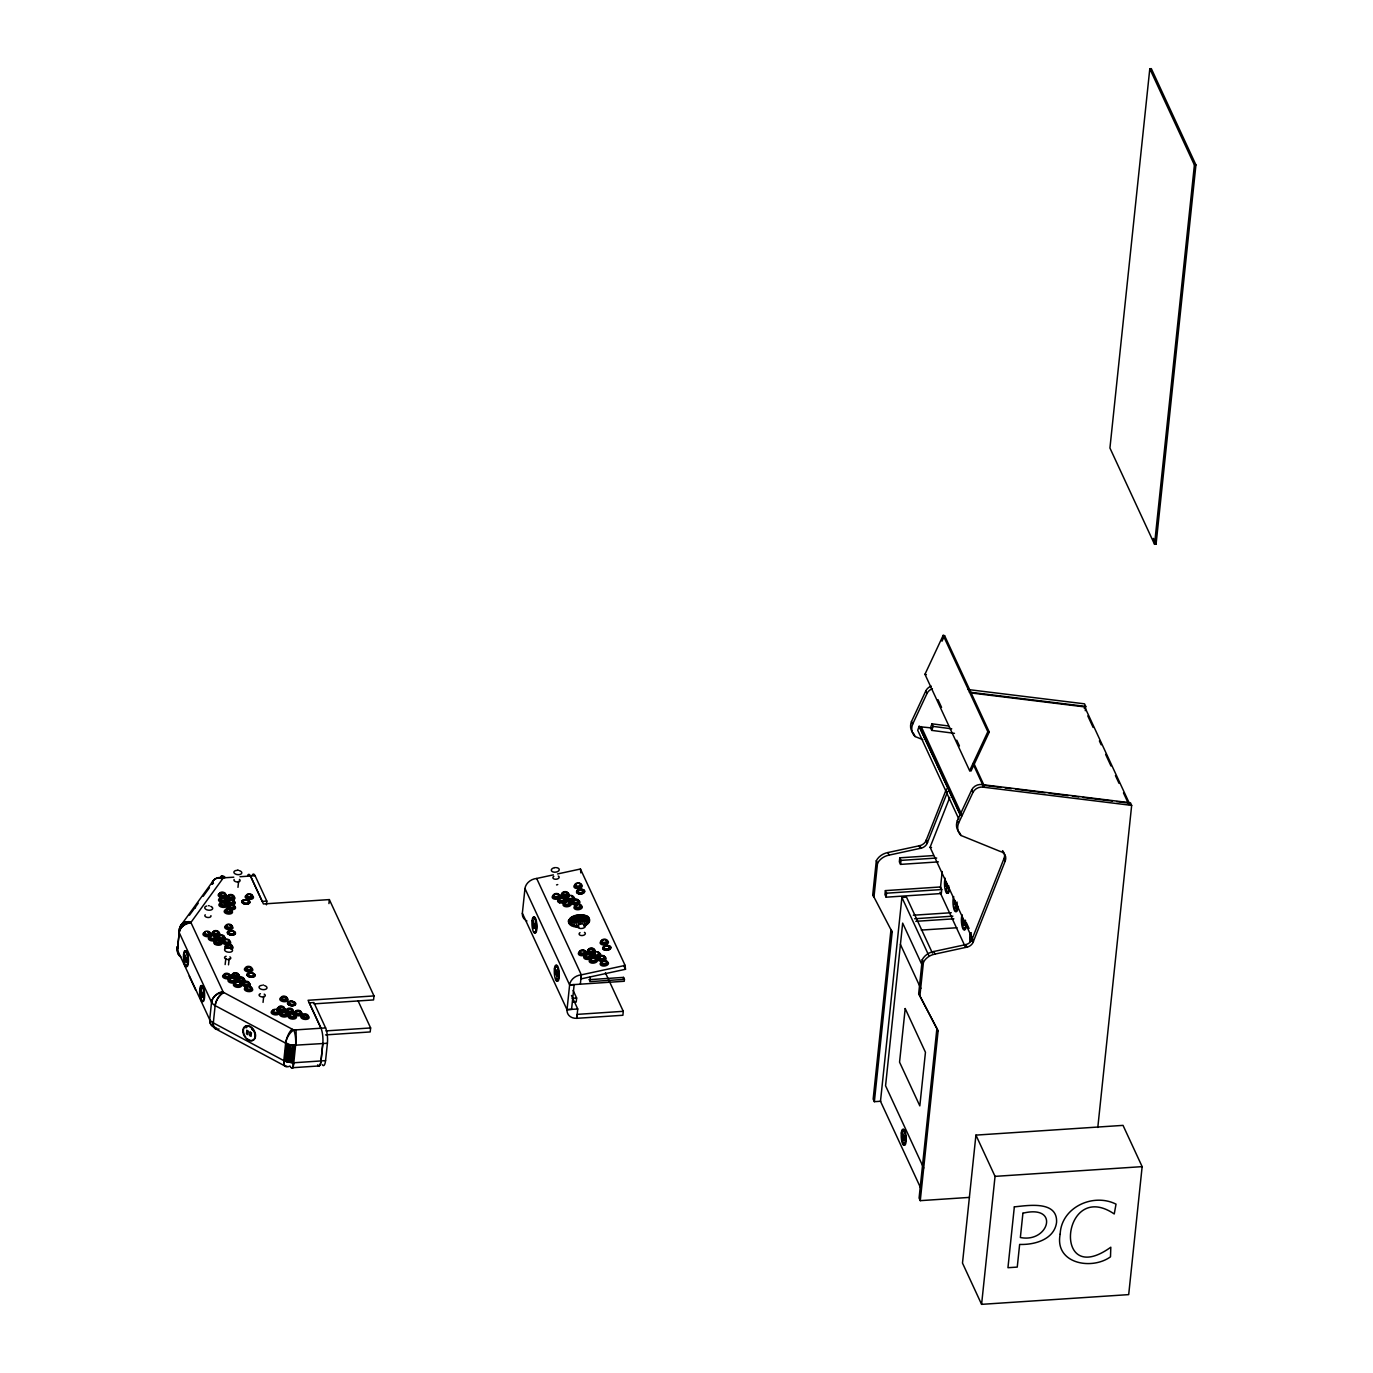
<?xml version="1.0" encoding="UTF-8"?>
<svg xmlns="http://www.w3.org/2000/svg" width="1373" height="1373" viewBox="0 0 1373 1373"><rect width="100%" height="100%" fill="white"/><g stroke="black" fill="none" stroke-linecap="round" stroke-linejoin="round"><path stroke-width="1.5" d="M262.809 985.093L263.616 985.007M605.407 972.77L623.273 1011.317L622.896 1015.265L576.763 1018.32A11.327 9.096 -24.9 0 1 567.015 1009.687L522.358 913.234L524.967 888.52A11.327 9.096 -24.9 0 1 536.671 878.463L553.353 874.858M216.728 1028.102A11.327 9.096 -24.9 0 1 209.691 1019.658L177.357 949.859L179.606 928.886L184.583 922.038M177.838 948.76A11.327 9.13 35.9 0 1 177.701 946.254A14.279 7.672 6 0 0 177.46 949.859A11.327 9.096 -24.9 0 0 180.824 956.93A11.31 9.285 -17.6 0 1 177.357 949.841L179.297 932.507A14.279 7.672 6 0 1 179.52 928.766M209.691 1019.658L211.545 1002.29L179.177 932.507A11.327 9.096 -24.9 0 1 190.898 922.467L223.301 877.879M179.177 932.49A11.31 9.285 -17.7 0 1 191.019 922.913L190.967 922.742A3.192 1.716 6 0 1 191.019 922.072L191.104 921.901A11.31 9.336 26.9 0 0 179.468 928.903A11.327 9.13 35.9 0 1 190.881 922.45L223.301 992.25A11.327 5.767 -61.8 0 0 215.132 1005.62L213.313 1022.971A11.327 5.767 -61.8 0 0 216.076 1028.961M237.975 887.336L238.61 881.294M266.431 904.824L266.825 901.083L255.086 875.734A11.327 2.918 86.2 0 0 252.203 875.253M263.05 1002.393L263.685 996.352M322.174 1064.607A11.327 2.918 86.2 0 0 325.573 1060.625L327.409 1043.274A11.327 2.918 86.2 0 0 325.607 1027.914L293.788 1030.025A11.327 5.767 -61.8 0 0 285.618 1043.377L283.799 1060.745A11.224 4.273 -68.7 0 0 286.906 1066.22M325.573 1060.625L293.719 1062.771L284.554 1061.037L286.545 1042.399M285.327 1061.295L287.146 1043.943L215.132 1005.62A14.279 7.672 6 0 1 211.528 1002.29A11.31 8.736 -32.9 0 1 222.855 991.649L222.975 991.855A3.192 1.716 6 0 0 223.645 992.473L223.902 992.61A11.31 6.333 -58.4 0 0 215.132 1005.602M286.133 1061.535L287.146 1043.943M286.94 1061.758L287.952 1044.184M287.764 1061.964L288.759 1044.407M288.605 1062.136L289.6 1044.596M289.463 1062.29L290.424 1044.784M290.321 1062.427L292.14 1045.076L291.282 1044.939M291.179 1062.53L292.998 1045.179L292.14 1045.076M292.037 1062.616L293.873 1045.265L327.409 1043.274M294.732 1045.334L292.724 1063.869M328.936 903.588L329.348 899.59L263.427 903.949L250.504 876.077M322.827 1043.6L321.007 1060.969A11.327 2.918 86.2 0 1 317.609 1064.967A11.327 2.918 86.2 0 0 320.99 1060.934L322.809 1043.583A11.327 2.918 86.2 0 0 321.007 1028.223L309.268 1002.856L313.868 1002.547L325.607 1027.914M358.13 1000.968L370.624 1027.948L370.195 1031.947L325.538 1034.899M329.348 899.59L373.988 995.923L373.559 999.922L314.022 1003.869M536.671 878.463L581.328 974.847L580.899 978.915L625.487 969.287L625.11 965.408L581.328 974.847A11.327 9.096 -24.9 0 0 569.623 984.887L567.032 1009.636L571.563 1009.344L574.154 984.595L569.623 984.904L524.967 888.503M573.107 990.414L576.643 998.017L576.214 1002.015L573.159 1002.221M571.494 995.494L577.741 1008.983L576.763 1018.32L577.209 1014.372L623.273 1011.317M580.333 984.184L581.328 974.847M590.304 976.872L589.806 981.644L624.44 979.361L624.234 981.266L569.623 984.887M623.325 979.309L623.531 977.387L588.897 979.687M876.317 860.717L877.519 863.291L873.949 897.29L872.747 894.715L876.317 860.717A13.867 11.138 -24.9 0 1 887.902 852.547L919.91 845.648L921.094 848.222M885.379 890.614L884.95 894.612L886.151 897.187L941.312 893.531L941.724 889.532L940.539 886.958L885.379 890.614L886.563 893.188L886.151 897.187M933.4 855.585L899.778 857.816L899.349 861.815L900.551 864.389L938.377 861.884M874.361 1101.678L892.175 932.061L890.991 929.487L873.159 1099.104L874.361 1101.678L880.762 1101.249M900.551 864.389L900.963 860.39L899.778 857.816M932.404 953.051L906.506 897.153L901.907 897.461L880.488 1101.283L920.682 1188.023M969.441 1197.393L920.27 1200.654L938.102 1031.02L918.674 993.674L922.244 959.676A13.867 11.138 -24.9 0 1 933.829 951.506L965.82 944.607L967.021 947.181M919.859 996.249L923.428 962.267L922.244 959.676M940.436 888.108L942.187 871.512M946.048 881.929L946.151 886.477L946.512 882.942M947.095 884.178L947.181 888.709L947.559 885.19M918.674 993.674L936.901 1028.446L919.086 1198.063L920.27 1200.654M954.527 900.259L954.613 904.807L954.99 901.272M955.557 902.507L955.659 907.038L956.02 903.52M962.954 918.468L963.057 922.999L963.417 919.481M964 920.717L964.086 925.248L964.464 921.729M971.312 936.506L971.415 941.054L971.792 937.536M975.928 1135.111L962.49 1263.091L981.592 1304.35L1128.692 1294.619L1142.147 1166.638L1123.028 1125.379L975.928 1135.111L995.047 1176.369L981.592 1304.35M1149.802 68.753L1109.933 448.027L1154.539 544.292L1156.066 544.189L1195.934 164.914L1151.329 68.65L1149.802 68.753L1194.407 165L1154.539 544.292M1085.288 710.682L1085.734 706.409L1084.533 703.834L968.171 689.555M1097.799 1127.473L1131.661 805.385L1130.46 802.793L982.347 784.635A8.444 6.779 -24.9 0 0 971.724 789.87L957.376 820.556A16.098 12.923 -24.9 0 0 959.023 832.107M225.138 964.567L225.841 958.508M228.502 964.841L229.188 958.8M554.606 867.633L555.499 867.582M580.813 923.943L581.706 923.892M208.524 905.648L209.348 905.837M228.399 947.679L229.274 947.748M578.754 926.826C544.944 919.412 606.248 905.699 583.868 925.78M983.566 786.643L984.012 785.322L974.212 764.143M1084.224 708.228L1084.687 706.906L971.003 692.953M1084.687 706.906L1129.275 803.136L1128.812 804.458L1123.474 792.908M960.911 815.099L919.121 726.317L917.713 730.299L958.8 818.977M960.791 815.425L919.807 726.42M931.563 727.93L919.704 726.746M948.486 725.974L931.941 723.828L930.534 727.793L931.718 730.385L954.475 733.336M931.718 730.385L933.125 726.403L931.941 723.828M947.679 791.5L926.912 843.897A8.084 6.487 -24.9 0 1 921.798 848.016L889.103 855.122A13.867 11.138 -24.9 0 0 877.519 863.291M923.428 962.267A13.867 11.138 -24.9 0 1 935.03 954.081L967.725 946.975A8.084 6.487 -24.9 0 0 972.839 942.873L1005.208 861.043L1004.023 858.468A10.109 8.118 -24.9 0 0 1003.766 852.29M946.478 788.926L926.02 840.722L927.221 843.314M972.959 939.819L930.087 847.278L949.773 797.404M1004.023 858.468L971.638 940.299A8.084 6.487 -24.9 0 1 966.523 944.401L964.876 944.813L966.077 947.387M238.524 870.259L237.735 869.984M924.956 674.297L943.182 635.339L944.59 635.648L989.264 732.032L971.037 771.008L969.63 770.699L924.956 674.297L926.38 674.624M941.998 641.208L944.59 635.648M922.828 739.669L915.053 736.512L913.869 733.937A16.098 12.923 -24.9 0 1 911.466 721.597L925.814 690.911A8.444 6.779 -24.9 0 1 931.237 686.122M915.053 736.512A16.098 12.923 -24.9 0 1 912.65 724.172L926.998 693.485A8.444 6.779 -24.9 0 1 932.421 688.697M969.63 770.699L987.839 731.723L943.182 635.339M1005.208 861.043A10.109 8.118 -24.9 0 0 999.801 851.26L960.98 835.471A16.098 12.923 -24.9 0 1 958.577 823.131L972.925 792.444A8.444 6.779 -24.9 0 1 983.549 787.21L1131.661 805.385M180.721 925.608L213.072 881.003M189.457 915.19L198.261 903.177M203.153 896.329L209.451 887.747M213.416 883.32L212.884 883.663A17.008 9.13 6 0 1 213.347 883.268M557.747 884.572L556.546 884.916M557.524 873.949L580.453 869.006L625.11 965.408M1194.407 165L1195.934 164.914M220.624 876.798A11.327 2.918 86.2 0 1 223.215 877.845L233.77 877.193M240 876.729L255.086 875.734M266.825 901.083L262.226 901.392L250.487 876.025A11.327 2.918 86.2 0 0 247.603 875.562M900.963 860.39L936.695 858.022M886.563 893.188L941.724 889.532M913.371 915.225L951.283 912.719M914.624 918.76L952.879 916.151M915.808 921.334L953.857 918.812M921.283 930.087L956.998 927.736M373.988 995.923L308.067 1000.282L321.007 1028.223M572.043 998.325L576.643 998.017M567.015 1009.687L577.741 1008.983M325.967 1030.9L370.624 1027.948M291.471 1067.782L318.759 1065.963M995.047 1176.369L1142.147 1166.638M228.828 947.954L228.948 947.954A3.312 1.785 6 0 1 226.013 945.276A3.312 1.785 6 0 1 231.539 945.31A3.312 1.785 6 0 1 229.823 948.057M295.967 1030.128L295.384 1030.093A6.093 3.278 6 0 1 292.398 1029.493L291.883 1029.304A11.224 4.119 -69.4 0 0 285.653 1043.36M292.998 1045.179L293.873 1045.265M969.355 692.129L1085.734 706.409M984.012 785.322L1000.866 787.381M1005.07 787.896L1011.386 788.668M1015.591 789.183L1045.076 792.805M1049.281 793.319L1068.228 795.654M1072.433 796.168L1078.749 796.941M1082.971 797.456L1112.439 801.077M1116.644 801.592L1129.275 803.136M933.125 726.403L951.746 728.823M930.087 847.278L931.529 847.519M987.839 731.723L989.264 732.032M284.554 1061.037L212.54 1022.456M285.618 1043.377L286.373 1043.669A17.008 9.13 6 0 0 295.59 1045.368L293.788 1062.771A11.224 0.875 -86.9 0 1 292.483 1067.387M215.372 1028.72L285.841 1066.495M872.747 894.715L892.175 932.061M1153.389 538.405L1156.066 544.189M1087.794 715.917L1093.148 727.467M1099.395 740.939L1101.18 744.801M1105.625 754.412L1110.98 765.962M1115.442 775.591L1119.012 783.297M972.856 763.542L982.673 784.721M982.347 784.635L983.549 787.21M937.982 699.681L941.569 707.387M956.741 740.167L959.435 745.951M971.724 789.87L972.925 792.444M925.814 690.911L926.998 693.485M921.214 726.592L962.181 815.596M919.121 726.317L960.208 814.996M911.466 721.597L912.65 724.172M957.376 820.556L958.577 823.131M959.778 832.896L960.98 835.471M966.369 922.69L969.046 928.474M927.547 842.49L926.346 839.916L925.728 841.323A8.084 6.487 -24.9 0 1 920.596 845.442L918.949 845.854L920.15 848.428M973.457 941.466L972.273 938.875L973.148 942.273M940.007 892.261L965.013 946.237M887.902 852.547L889.103 855.122M933.829 951.506L935.03 954.081M901.907 897.461L928.697 955.282M922.175 965.236L902.662 923.119L885.568 1085.768L923.703 1168.08M900.431 944.452L920.82 988.474M936.901 1028.446L938.102 1031.02M623.702 965.425L625.487 969.287M623.531 977.387L624.44 979.361M189.199 976.083L195.567 989.83M580.453 869.006L580.83 872.902M902.095 1132.931A8.015 2.059 86.2 0 1 905.442 1132.433A8.015 2.059 86.2 0 1 905.185 1144.893A8.015 2.059 86.2 0 1 902.01 1136.861M905.03 1143.211A6.35 1.648 86.2 0 1 903.76 1143.023M902.696 1139.453A6.35 1.648 86.2 0 1 902.49 1137.839M902.576 1133.206A6.35 1.648 86.2 0 1 902.833 1132.073M903.983 1131.009A6.35 1.648 86.2 0 1 905.219 1133.6M905.511 1135.059A6.35 1.648 86.2 0 1 905.614 1141.323M949.395 889.618A8.015 2.059 86.2 0 1 945.774 888.949M945.293 884.899A8.015 2.059 86.2 0 1 945.259 882.856M970.642 935.545A8.015 2.059 86.2 0 1 971.26 932.765M966.403 924.269A8.015 2.059 86.2 0 1 963.589 928.543M963.091 927.204A8.015 2.059 86.2 0 1 962.679 925.488M957.976 906.077A8.015 2.059 86.2 0 1 955.694 911.243M955.145 910.35A8.015 2.059 86.2 0 1 954.235 907.278M969.956 941.621A8.015 2.059 86.2 0 1 970.505 932.816M971.14 935.82A6.35 1.648 86.2 0 1 971.38 934.687M956.998 901.992A8.015 2.059 86.2 0 1 956.174 911.312A8.015 2.059 86.2 0 1 953.36 906.695A8.015 2.059 86.2 0 1 953.703 896.569M955.11 908.497A6.35 1.648 86.2 0 1 954.733 907.278M957.359 907.69A6.35 1.648 86.2 0 1 956.397 909.939M965.442 920.185A8.015 2.059 86.2 0 1 964.601 929.521A8.015 2.059 86.2 0 1 961.787 924.904A8.015 2.059 86.2 0 1 962.13 914.761M963.177 925.488A6.35 1.648 86.2 0 1 962.885 924.029M965.219 927.788A6.35 1.648 86.2 0 1 964.395 928.079M948.709 885.739A8.015 2.059 86.2 0 1 945.911 892.055A8.015 2.059 86.2 0 1 945.225 878.239M946.632 890.167A6.35 1.648 86.2 0 1 946.272 888.949M948.897 889.361A6.35 1.648 86.2 0 1 947.919 891.609M245.818 1037.302A8.015 5.389 60.7 0 1 246.574 1025.734A8.015 5.389 60.7 0 1 255.584 1035.139A8.015 5.389 60.7 0 1 247.226 1038.76M245.956 1027.828A6.35 4.273 60.7 0 1 246.951 1027.313M251.791 1029.132A6.35 4.273 60.7 0 1 252.821 1030.402M194.829 908.274A8.015 1.991 -74.6 0 1 195.532 907.519M200.509 989.195A8.015 2.059 86.2 0 1 203.221 986.809A8.015 2.059 86.2 0 1 204.526 997.862A8.015 2.059 86.2 0 1 201.814 1000.248M201.316 998.892A8.015 2.059 86.2 0 1 200.424 993.142M184.737 962.284A8.015 2.059 86.2 0 1 185.784 950.648A8.015 2.059 86.2 0 1 188.444 961.735A8.015 2.059 86.2 0 1 185.149 964M186.247 952.381A6.35 1.648 86.2 0 1 187.106 953.754M187.466 954.973A6.35 1.648 86.2 0 1 187.294 964.584M201.11 995.717A6.35 1.648 86.2 0 1 200.921 994.103M201.007 989.47A6.35 1.648 86.2 0 1 201.247 988.337M202.415 987.273A6.35 1.648 86.2 0 1 203.273 988.646M203.925 991.34A6.35 1.648 86.2 0 1 203.788 998.703M177.786 948.743A11.31 9.336 27 0 1 177.632 946.272A14.279 7.672 6 0 0 177.34 949.841M291.093 1067.628A11.327 2.918 86.2 0 0 293.719 1062.771L292.861 1062.719A17.008 9.13 6 0 1 283.799 1060.694A11.327 5.767 -61.8 0 0 289.978 1066.032A11.327 2.918 86.2 0 0 290.338 1066.77M295.967 1030.059A11.224 1.047 -87.4 0 1 295.59 1045.334A11.327 2.918 86.2 0 0 293.788 1030.025L223.301 992.25A11.327 9.096 -24.9 0 0 211.528 1002.29M212.317 883.955A17.008 9.13 6 0 0 211.871 884.315A11.224 8.324 51.2 0 1 222.1 878.703L222.409 878.514A6.093 3.278 6 0 1 224.674 877.57L225.206 877.467A11.224 4.634 79.2 0 0 221.053 876.712M219.096 1029.012A11.31 6.316 -58.6 0 1 213.33 1022.954L212.918 1022.713A14.279 7.672 6 0 1 209.726 1019.641A11.31 8.736 -33.2 0 0 215.201 1027.416M220.04 878.102A11.327 2.918 86.2 0 1 220.315 877.364M211.854 884.315A11.327 9.13 35.9 0 1 223.215 877.862M229.943 925.351A4.188 2.248 6 0 1 232.415 928.852A4.188 2.248 6 0 1 225.858 928.8A4.188 2.248 6 0 1 226.768 925.316M229.806 924.818A3.312 1.785 6 0 1 231.78 927.599A3.312 1.785 6 0 1 226.579 927.547A3.312 1.785 6 0 1 227.3 924.801M228.107 924.681A3.312 1.785 6 0 1 228.948 924.681M229.686 925.059A2.832 1.527 6 0 1 231.488 927.324A2.832 1.527 6 0 1 227.3 927.599A2.832 1.527 6 0 1 226.957 925.23M213.347 936.335A2.832 1.527 6 0 1 215.149 938.583A2.832 1.527 6 0 1 210.961 938.875A2.832 1.527 6 0 1 210.618 936.506M213.467 936.077A3.312 1.785 6 0 1 215.441 938.857A3.312 1.785 6 0 1 210.241 938.823A3.312 1.785 6 0 1 210.961 936.06M213.604 936.626A4.188 2.248 6 0 1 216.076 940.11A4.188 2.248 6 0 1 209.52 940.076A4.188 2.248 6 0 1 210.447 936.592M231.453 945.688A2.832 1.527 6 0 1 229.222 947.816A2.832 1.527 6 0 1 226.356 945.534A2.832 1.527 6 0 1 231.007 945.345M225.927 948.589A4.188 2.248 6 0 1 226.236 945.293A4.188 2.248 6 0 1 232.329 946.203A4.188 2.248 6 0 1 230.956 949.344M220.487 941.432A2.832 1.527 6 0 1 218.256 943.543A2.832 1.527 6 0 1 215.372 941.26A2.832 1.527 6 0 1 220.04 941.071M224.674 940.179A2.832 1.527 6 0 0 224.64 942.341A2.832 1.527 6 0 0 228.639 942.667A2.832 1.527 6 0 0 228.656 940.505A4.188 2.248 6 0 1 229.514 941.02M228.33 940.007A3.312 1.785 6 0 1 229.342 942.667A3.312 1.785 6 0 1 224.503 942.633A3.312 1.785 6 0 1 224.331 939.973M225.018 939.75A3.312 1.785 6 0 1 227.54 939.767M230.166 941.552A4.188 2.248 6 0 1 228.605 944.504A4.188 2.248 6 0 1 222.924 943.234A4.188 2.248 6 0 1 224.503 940.265M217.38 931.735A2.832 1.527 6 0 1 218.393 933.897A2.832 1.527 6 0 1 214.514 934.155A2.832 1.527 6 0 1 213.519 931.992M214.566 931.512A2.832 1.527 6 0 1 216.711 931.529M217.964 932.113A4.188 2.248 6 0 1 219.028 935.614A4.188 2.248 6 0 1 212.643 935.099A4.188 2.248 6 0 1 213.793 931.786M207.958 932.078A2.832 1.527 6 0 1 209.76 934.344A2.832 1.527 6 0 1 205.572 934.618A2.832 1.527 6 0 1 205.229 932.267M208.095 931.838A3.312 1.785 6 0 1 210.069 934.618A3.312 1.785 6 0 1 204.852 934.584A3.312 1.785 6 0 1 205.572 931.821M208.215 932.37A4.188 2.248 6 0 1 210.704 935.871A4.188 2.248 6 0 1 204.148 935.82A4.188 2.248 6 0 1 205.058 932.353M212.18 907.244A3.999 2.145 6 0 1 210.687 910.076A3.999 2.145 6 0 1 205.263 908.857A3.999 2.145 6 0 1 206.757 906.026M210.738 906.352A3.999 2.145 6 0 1 211.562 906.746M210.91 915.619A3.124 1.682 6 0 1 207.477 917.456A3.124 1.682 6 0 1 205.229 914.778M223.301 936.249A2.832 1.527 6 0 1 223.439 938.325A2.832 1.527 6 0 1 219.646 938.308A2.832 1.527 6 0 1 218.856 936.214M219.903 935.751A2.832 1.527 6 0 1 221.31 935.648M223.301 936.352A4.188 2.248 6 0 1 224.365 939.836A4.188 2.248 6 0 1 217.981 939.338A4.188 2.248 6 0 1 219.131 936.026M286.648 997.914A4.188 2.248 6 0 1 287.129 1001.14A4.188 2.248 6 0 1 281.259 1000.951A4.188 2.248 6 0 1 280.779 997.742M281.602 997.399A4.188 2.248 6 0 1 285.738 997.536M286.391 997.776A2.832 1.527 6 0 1 284.52 1000.007A2.832 1.527 6 0 1 281.328 997.862A2.832 1.527 6 0 1 285.893 997.45M286.219 1013.068A2.832 1.527 6 0 1 284.606 1015.299A2.832 1.527 6 0 1 281.087 1013.411A2.832 1.527 6 0 1 285.121 1012.467M287.729 1014.269A4.188 2.248 6 0 1 284.486 1016.998A4.188 2.248 6 0 1 279.629 1014.407A4.188 2.248 6 0 1 284.554 1012.57M286.494 1013.223A4.188 2.248 6 0 1 287.232 1013.703M264.714 985.66A3.999 2.145 6 0 1 266.036 989.109A3.999 2.145 6 0 1 259.737 988.457A3.999 2.145 6 0 1 261.677 985.351M264.2 994.121A3.124 1.682 6 0 1 264.371 996.609A3.124 1.682 6 0 1 259.806 996.146A3.124 1.682 6 0 1 260.441 993.726M300.035 1011.592A2.832 1.527 6 0 1 300.361 1013.772A2.832 1.527 6 0 1 296.379 1013.652A2.832 1.527 6 0 1 296.053 1011.472M296.602 1011.249A2.832 1.527 6 0 1 298.713 1011.163M300.344 1011.42A3.312 1.785 6 0 1 299.571 1014.355A3.312 1.785 6 0 1 294.903 1012.364A3.312 1.785 6 0 1 299.623 1011.112M299.898 1011.678A4.188 2.248 6 0 1 301.494 1015.145A4.188 2.248 6 0 1 295.144 1014.939A4.188 2.248 6 0 1 295.744 1011.558M283.627 1007.696A2.832 1.527 6 0 1 283.095 1009.704A2.832 1.527 6 0 1 279.285 1009.309A2.832 1.527 6 0 1 279.148 1007.233M279.697 1007.01A2.832 1.527 6 0 1 282.512 1007.095M285.121 1008.898A4.188 2.248 6 0 1 282.598 1011.592A4.188 2.248 6 0 1 277.277 1009.824A4.188 2.248 6 0 1 279.8 1007.13M283.902 1007.833A4.188 2.248 6 0 1 284.64 1008.331M290.424 1001.604A3.587 1.922 6 0 1 295.178 1003.955A3.587 1.922 6 0 1 289.806 1005.053A3.587 1.922 6 0 1 289.583 1001.775M305.578 1014.767A2.832 1.527 6 0 1 307.501 1017.187A2.832 1.527 6 0 1 302.901 1017.05A2.832 1.527 6 0 1 304.12 1014.716M305.664 1014.51A3.312 1.785 6 0 1 307.93 1017.342A3.312 1.785 6 0 1 302.523 1017.187A3.312 1.785 6 0 1 303.965 1014.458M305.733 1015.025A4.188 2.248 6 0 1 308.359 1018.749A4.188 2.248 6 0 1 301.356 1018.028A4.188 2.248 6 0 1 304.634 1014.922M290.252 1009.035A2.832 1.527 6 0 1 292.174 1011.455A2.832 1.527 6 0 1 287.558 1011.317A2.832 1.527 6 0 1 288.793 1009.001M290.338 1008.795A3.312 1.785 6 0 1 292.586 1011.626A3.312 1.785 6 0 1 287.197 1011.455A3.312 1.785 6 0 1 288.622 1008.743M290.389 1009.309A4.188 2.248 6 0 1 293.033 1013.034A4.188 2.248 6 0 1 286.013 1012.313A4.188 2.248 6 0 1 289.308 1009.189M276.642 1010.374A2.832 1.527 6 0 1 277.724 1012.708A2.832 1.527 6 0 1 273.416 1012.587A2.832 1.527 6 0 1 273.828 1010.271M276.848 1010.15A3.312 1.785 6 0 1 278.118 1012.896A3.312 1.785 6 0 1 273.073 1012.742A3.312 1.785 6 0 1 273.553 1010.047M277.106 1010.717A4.188 2.248 6 0 1 278.496 1014.321A4.188 2.248 6 0 1 271.888 1013.652A4.188 2.248 6 0 1 273.931 1010.391M292.93 1014.407A2.832 1.527 6 0 1 295.075 1016.604A2.832 1.527 6 0 1 290.99 1017.084A2.832 1.527 6 0 1 290.269 1014.716M293.033 1014.149A3.312 1.785 6 0 1 295.418 1016.861A3.312 1.785 6 0 1 290.287 1017.067A3.312 1.785 6 0 1 290.544 1014.252M293.084 1014.664A4.188 2.248 6 0 1 296.087 1018.08A4.188 2.248 6 0 1 289.617 1018.354A4.188 2.248 6 0 1 289.96 1014.801M246.677 967.433A2.832 1.527 6 0 0 246.642 969.595A2.832 1.527 6 0 0 250.641 969.904A2.832 1.527 6 0 0 250.675 967.742A4.188 2.248 6 0 1 251.722 971.329A4.188 2.248 6 0 1 245.338 970.831A4.188 2.248 6 0 1 246.505 967.519M247.26 967.227A2.832 1.527 6 0 1 249.405 967.244M238.404 974.864A2.832 1.527 6 0 1 233.685 975.19A2.832 1.527 6 0 1 234.972 972.719A2.832 1.527 6 0 1 238.404 974.864A2.832 1.527 6 0 1 235.332 976.563A2.832 1.527 6 0 1 233.05 974.212A2.832 1.527 6 0 1 237.615 974.144A4.188 2.248 6 0 0 231.351 975.499A4.188 2.248 6 0 0 236.894 978.245A4.188 2.248 6 0 0 238.473 974.658M234.251 978.932A2.832 1.527 6 0 1 234.405 981.009A2.832 1.527 6 0 1 230.613 980.991A2.832 1.527 6 0 1 229.806 978.898M233.925 978.434A3.312 1.785 6 0 1 234.937 981.094A3.312 1.785 6 0 1 230.098 981.06A3.312 1.785 6 0 1 229.926 978.417M230.613 978.177A3.312 1.785 6 0 1 233.135 978.194M235.761 979.979A4.188 2.248 6 0 1 235.744 982.227M235.075 982.656A4.188 2.248 6 0 1 228.828 981.935A4.188 2.248 6 0 1 230.098 978.709M234.251 979.035A4.188 2.248 6 0 1 235.109 979.464M249.405 986.964A2.832 1.527 6 0 1 250.95 989.452A2.832 1.527 6 0 1 246.316 989.075A2.832 1.527 6 0 1 247.929 986.861M249.526 986.724A3.312 1.785 6 0 1 251.345 989.624A3.312 1.785 6 0 1 245.921 989.195A3.312 1.785 6 0 1 247.809 986.586M249.646 987.256A4.188 2.248 6 0 1 251.946 990.911A4.188 2.248 6 0 1 245.115 990.379A4.188 2.248 6 0 1 247.5 987.084M235.693 982.879A2.832 1.527 6 0 0 235.658 985.042A2.832 1.527 6 0 0 239.657 985.351A2.832 1.527 6 0 0 239.691 983.188A4.188 2.248 6 0 1 240.55 983.72M239.348 982.69A3.312 1.785 6 0 1 240.378 985.351A3.312 1.785 6 0 1 235.538 985.316A3.312 1.785 6 0 1 235.349 982.673M236.053 982.433A3.312 1.785 6 0 1 237.701 982.33M241.202 984.235A4.188 2.248 6 0 1 239.623 987.187A4.188 2.248 6 0 1 233.959 985.917A4.188 2.248 6 0 1 235.521 982.965M244.325 982.313A2.832 1.527 6 0 1 248.873 983.102A2.832 1.527 6 0 1 246.522 985.093A2.832 1.527 6 0 1 243.587 982.931M248.307 982.725A4.188 2.248 6 0 1 249.594 986.071A4.188 2.248 6 0 1 243.502 986.02A4.188 2.248 6 0 1 243.278 982.69M244.154 982.399A4.188 2.248 6 0 1 247.312 982.416M231.385 948.812A3.999 2.128 6.6 0 1 231.351 951.832A3.999 2.128 6.6 0 1 225.721 951.352A3.999 2.128 6.6 0 1 225.773 948.314M226.596 948.057A3.999 2.128 6.6 0 1 229.617 948.091M229.875 956.861A3.124 1.665 6.6 0 1 229.634 959.315A3.124 1.665 6.6 0 1 225.103 958.594A3.124 1.665 6.6 0 1 226.133 956.277M228.879 974.693A2.832 1.527 6 0 1 229.016 976.769A2.832 1.527 6 0 1 225.223 976.735A2.832 1.527 6 0 1 224.434 974.658M225.464 974.178A2.832 1.527 6 0 1 227.609 974.195M228.879 974.796A4.188 2.248 6 0 1 229.926 978.28A4.188 2.248 6 0 1 223.559 977.782A4.188 2.248 6 0 1 224.709 974.47M243.81 978.898A4.188 2.248 6 0 1 243.759 982.09A4.188 2.248 6 0 1 237.872 981.626A4.188 2.248 6 0 1 237.924 978.434M238.782 978.142A4.188 2.248 6 0 1 241.957 978.177M239.245 870.602A3.999 2.145 6 0 1 240.876 874.138A3.999 2.145 6 0 1 234.388 873.314A3.999 2.145 6 0 1 237.203 870.345M239.434 879.389A3.124 1.682 6 0 1 237.546 881.981A3.124 1.682 6 0 1 234.131 879.475M250.401 894.818A2.832 1.527 6 0 1 251.843 897.135A2.832 1.527 6 0 1 247.586 897.204A2.832 1.527 6 0 1 247.621 894.853M250.778 895.127A4.188 2.248 6 0 1 252.701 898.697A4.188 2.248 6 0 1 246.093 898.337A4.188 2.248 6 0 1 247.586 894.956M230.389 900.019A4.188 2.248 6 0 1 227.043 896.552A4.188 2.248 6 0 1 233.77 896.449A4.188 2.248 6 0 1 232.518 899.984M226.648 909.51A2.832 1.527 6 0 1 231.11 910.505A2.832 1.527 6 0 1 228.433 912.359A2.832 1.527 6 0 1 225.807 910.093M229.806 909.784A4.188 2.248 6 0 1 231.934 913.199A4.188 2.248 6 0 1 225.635 913.302A4.188 2.248 6 0 1 225.704 909.853M226.631 909.613A4.188 2.248 6 0 1 228.759 909.578M224.64 893.669A2.832 1.527 6 0 1 224.451 895.711A2.832 1.527 6 0 1 220.624 895.505A2.832 1.527 6 0 1 220.161 893.411M220.675 893.171A2.832 1.527 6 0 1 223.456 893.119M224.777 893.789A4.188 2.248 6 0 1 226.425 896.26A4.188 2.248 6 0 1 223.044 897.719A2.832 1.527 6 0 1 225.344 900.173A2.832 1.527 6 0 1 220.778 900.242A2.832 1.527 6 0 1 221.619 897.839M221.963 897.65A4.188 2.248 6 0 1 218.256 895.505A4.188 2.248 6 0 1 220.641 893.257M246.179 900.07A3.587 1.922 6 0 1 249.045 903.039A3.587 1.922 6 0 1 243.278 903.142A3.587 1.922 6 0 1 244.343 900.104M234.062 906.06A2.832 1.527 6 0 1 231.711 908.051A2.832 1.527 6 0 1 228.776 905.888A2.832 1.527 6 0 1 233.135 905.373M233.822 905.82A4.188 2.248 6 0 1 233.444 909.578A4.188 2.248 6 0 1 227.249 907.33A4.188 2.248 6 0 1 232.861 905.459M223.113 897.564A3.312 1.785 6 0 1 225.773 900.31A3.312 1.785 6 0 1 220.435 900.396A3.312 1.785 6 0 1 221.413 897.599M223.095 898.079A4.188 2.248 6 0 1 226.27 901.701A4.188 2.248 6 0 1 219.251 901.306A4.188 2.248 6 0 1 221.997 898.011M232.826 900.534A2.832 1.527 6 0 1 233.17 902.902A2.832 1.527 6 0 1 228.862 902.353A2.832 1.527 6 0 1 230.029 900.19M232.552 900.619A4.188 2.248 6 0 1 234.251 904.326A4.188 2.248 6 0 1 227.472 903.468A4.188 2.248 6 0 1 230.407 900.345M224.777 903.074A2.832 1.527 6 0 1 224.743 905.562A2.832 1.527 6 0 1 220.418 904.361A2.832 1.527 6 0 1 223.421 902.696M224.503 903.159A4.188 2.248 6 0 1 226.425 906.712A4.188 2.248 6 0 1 219.834 906.352A4.188 2.248 6 0 1 221.31 902.971M584.091 926.02A10.658 6.11 -5.6 0 0 586.786 916.237A10.658 6.11 -5.6 0 0 570.001 918.314L568.714 923.051A10.658 6.11 -5.6 0 0 578.737 927.101M568.92 921.437A16.253 13.267 2.9 0 1 589.189 920.459M569.177 922.948A16.253 13.112 -22.9 0 1 588.914 918.949M569.332 919.91A16.253 12.511 26.6 0 1 588.76 921.987M570.43 918.434A16.253 10.915 44.9 0 1 587.678 923.463M572.095 917.147A16.253 8.581 58.6 0 1 586.014 924.75M574.24 916.117A16.253 5.646 69.3 0 1 582.238 922.725M576.711 915.396A16.253 2.334 78.6 0 1 580.522 923.222M578.72 925.093A16.253 1.133 87.2 0 1 579.355 915.07M576.145 926.758A16.253 4.531 -83.9 0 1 581.963 915.156M573.725 926.277A16.253 7.62 -73.8 0 1 584.383 915.619M571.683 925.453A16.253 10.177 -61.3 0 1 586.425 916.443M570.121 924.321A16.253 12.048 -44.8 0 1 587.97 917.576M606.214 940.282A2.832 1.63 -6.3 0 1 605.802 942.822A2.832 1.63 -6.3 0 1 601.631 942.444A2.832 1.63 -6.3 0 1 603.502 940.059M606.42 940.282A4.188 2.403 -6.3 0 1 607.226 944.023A4.188 2.403 -6.3 0 1 600.688 943.972A4.188 2.403 -6.3 0 1 603.262 940.265M585.842 955.059A4.188 2.403 -6.3 0 1 592.072 956.724A4.188 2.403 -6.3 0 1 585.79 959.246A4.188 2.403 -6.3 0 1 585.842 955.059A2.832 1.63 -6.3 0 1 590.459 955.333A2.832 1.63 -6.3 0 1 587.541 957.736A2.832 1.63 -6.3 0 1 585.361 955.419M604.944 961.066A2.832 1.63 -6.3 0 1 606.506 963.486A2.832 1.63 -6.3 0 1 601.872 963.795A2.832 1.63 -6.3 0 1 603.485 961.169M605.081 960.791A3.312 1.905 -6.3 0 1 606.9 963.623A3.312 1.905 -6.3 0 1 601.477 963.983A3.312 1.905 -6.3 0 1 603.365 960.911M604.326 961.22A4.188 2.403 -6.3 0 1 608.067 964.395A4.188 2.403 -6.3 0 1 601.099 965.408A4.188 2.403 -6.3 0 1 603.262 961.375M593.977 958.165A2.832 1.63 -6.3 0 1 595.539 960.585A2.832 1.63 -6.3 0 1 590.905 960.911A2.832 1.63 -6.3 0 1 592.518 958.268M594.114 957.891A3.312 1.905 -6.3 0 1 595.916 960.722A3.312 1.905 -6.3 0 1 590.51 961.1A3.312 1.905 -6.3 0 1 592.398 958.011M593.359 958.32A4.188 2.403 -6.3 0 1 597.101 961.495A4.188 2.403 -6.3 0 1 590.115 962.507A4.188 2.403 -6.3 0 1 592.278 958.474M603.296 956.363A2.832 1.63 -6.3 0 1 604 958.783A2.832 1.63 -6.3 0 1 599.675 959.075A2.832 1.63 -6.3 0 1 600.464 956.552M601.151 956.346A2.832 1.63 -6.3 0 1 602.61 956.243M603.073 956.397A4.188 2.403 -6.3 0 1 604.875 960.311M603.004 961.066A4.188 2.403 -6.3 0 1 597.924 959.71A4.188 2.403 -6.3 0 1 600.911 956.552M582.547 923.926A3.999 2.3 -5.6 0 1 584.726 927.341A3.999 2.3 -5.6 0 1 578.205 927.736A3.999 2.3 -5.6 0 1 580.487 924.046M584.435 932.353A3.124 1.785 -5.6 0 1 584.4 934.893A3.124 1.785 -5.6 0 1 580.007 935.167A3.124 1.785 -5.6 0 1 580.041 932.627M584.435 951.06A2.832 1.63 -6.3 0 1 584.572 953.257A2.832 1.63 -6.3 0 1 580.779 953.806A2.832 1.63 -6.3 0 1 579.99 951.695M581.706 950.82A2.832 1.63 -6.3 0 1 583.851 950.837M580.779 950.803A3.312 1.905 -6.3 0 1 585.705 951.97A3.312 1.905 -6.3 0 1 581.26 954.235A3.312 1.905 -6.3 0 1 580.092 951.163M584.623 951.06A4.188 2.403 -6.3 0 1 585.687 954.63A4.188 2.403 -6.3 0 1 579.303 955.059A4.188 2.403 -6.3 0 1 580.47 951.335M597.924 952.639A2.832 1.63 -6.3 0 1 598.645 955.059A2.832 1.63 -6.3 0 1 594.32 955.351A2.832 1.63 -6.3 0 1 595.11 952.828M598.165 952.364A3.312 1.905 -6.3 0 1 599.006 955.213A3.312 1.905 -6.3 0 1 593.943 955.557A3.312 1.905 -6.3 0 1 594.869 952.605M597.701 952.673A4.188 2.403 -6.3 0 1 599.984 956.226A4.188 2.403 -6.3 0 1 593.17 956.706A4.188 2.403 -6.3 0 1 595.556 952.828M574.48 885.207A4.188 2.403 -5.6 0 0 575.974 888.4A4.188 2.403 -5.6 0 0 581.671 887.181A4.188 2.403 -5.6 0 0 580.195 883.972A2.832 1.63 -5.6 0 1 579.972 886.289A2.832 1.63 -5.6 0 1 575.974 886.529A2.832 1.63 -5.6 0 1 576.008 884.229A4.188 2.403 -5.6 0 0 575.15 884.675M580.35 883.766A3.312 1.905 -5.6 0 1 580.298 886.46A3.312 1.905 -5.6 0 1 575.63 886.752A3.312 1.905 -5.6 0 1 575.665 884.04M577.158 883.457A3.312 1.905 -5.6 0 1 579.663 883.491M578.788 904.756A2.832 1.63 -5.6 0 1 580.35 907.175A2.832 1.63 -5.6 0 1 575.716 907.45A2.832 1.63 -5.6 0 1 577.329 904.841M578.925 904.481A3.312 1.905 -5.6 0 1 580.745 907.296A3.312 1.905 -5.6 0 1 575.321 907.639A3.312 1.905 -5.6 0 1 577.209 904.584M581.757 905.888A4.188 2.403 -5.6 0 1 579.869 909.389A4.188 2.403 -5.6 0 1 574.206 908.377A4.188 2.403 -5.6 0 1 577.089 905.047M579.252 904.91A4.188 2.403 -5.6 0 1 581.105 905.425M567.821 901.786A2.832 1.63 -5.6 0 1 569.366 904.206A2.832 1.63 -5.6 0 1 564.732 904.481A2.832 1.63 -5.6 0 1 566.363 901.872M567.941 901.512A3.312 1.905 -5.6 0 1 569.761 904.344A3.312 1.905 -5.6 0 1 564.337 904.67A3.312 1.905 -5.6 0 1 566.242 901.615M568.268 901.958A4.188 2.403 -5.6 0 1 570.55 905.528A4.188 2.403 -5.6 0 1 563.719 905.94A4.188 2.403 -5.6 0 1 566.105 902.095M574.995 900.019A2.832 1.63 -5.6 0 1 578.479 901.649A2.832 1.63 -5.6 0 1 574.068 902.988A2.832 1.63 -5.6 0 1 574.309 900.207M576.9 900.087A4.188 2.403 -5.6 0 1 578.72 904M577.844 904.429A4.188 2.403 -5.6 0 1 571.923 903.64A4.188 2.403 -5.6 0 1 574.738 900.225M558.262 894.63A2.832 1.63 -5.6 0 1 558.399 896.826A2.832 1.63 -5.6 0 1 554.606 897.341A2.832 1.63 -5.6 0 1 553.817 895.247M554.846 894.578A2.832 1.63 -5.6 0 1 557.678 894.407M554.623 894.355A3.312 1.905 -5.6 0 1 559.549 895.539A3.312 1.905 -5.6 0 1 555.087 897.77A3.312 1.905 -5.6 0 1 553.92 894.698M558.451 894.63A4.188 2.403 -5.6 0 1 559.515 898.199A4.188 2.403 -5.6 0 1 553.13 898.594A4.188 2.403 -5.6 0 1 554.28 894.887M556.374 894.441A4.188 2.403 -5.6 0 1 557.455 894.458M556.34 867.616A3.999 2.3 -5.6 0 1 558.519 871.014A3.999 2.3 -5.6 0 1 551.997 871.426A3.999 2.3 -5.6 0 1 554.28 867.736M558.245 876.043A3.124 1.785 -5.6 0 1 558.21 878.583A3.124 1.785 -5.6 0 1 553.817 878.857A3.124 1.785 -5.6 0 1 553.851 876.317M571.769 896.294A2.832 1.63 -5.6 0 1 572.49 898.714A2.832 1.63 -5.6 0 1 568.165 898.972A2.832 1.63 -5.6 0 1 568.937 896.466M572.009 896.037A3.312 1.905 -5.6 0 1 572.661 899.006A3.312 1.905 -5.6 0 1 567.461 898.92A3.312 1.905 -5.6 0 1 569.503 896.003M571.528 896.329A4.188 2.403 -5.6 0 1 573.828 899.899A4.188 2.403 -5.6 0 1 566.998 900.31A4.188 2.403 -5.6 0 1 569.383 896.466M526.923 920.974A11.327 9.096 -24.9 0 1 525.825 920.373M524.864 919.635A11.327 9.096 -24.9 0 1 522.358 913.302M532.707 922.536A8.015 2.059 86.2 0 1 535.178 917.61A8.015 2.059 86.2 0 1 536.894 928.697A8.015 2.059 86.2 0 1 534.131 931.701M533.222 928.629A8.015 2.059 86.2 0 1 532.741 924.578M555.79 966.077A8.015 2.059 86.2 0 1 558.657 968.926A8.015 2.059 86.2 0 1 558.811 979.55A8.015 2.059 86.2 0 1 555.962 978.554M555.241 974.864A8.015 2.059 86.2 0 1 555.413 967.261M556.837 978.949A6.35 1.648 86.2 0 1 556.425 978.057M556.631 966.867A6.35 1.648 86.2 0 1 557.507 967.416M558.279 969.527A6.35 1.648 86.2 0 1 558.107 979.138M533.428 927.17A6.35 1.648 86.2 0 1 533.153 923.892M533.17 922.313A6.35 1.648 86.2 0 1 533.325 920.923M534.732 918.726A6.35 1.648 86.2 0 1 535.573 920.099M536.242 922.776A6.35 1.648 86.2 0 1 536.105 930.156M1002.496 850.659A10.109 8.118 -24.9 0 1 1003.2 851.432M1060.179 1234.104C1054.258 1263.469 1091.363 1270.591 1110.5 1256.827L1110.808 1247.216C1051.323 1289.985 1061.947 1178.36 1114.241 1213.972L1116.026 1204.155C1093.32 1192.656 1061.226 1207.21 1060.179 1234.104M185.012 955.265L185.115 959.813L185.012 955.265M186.059 957.513L186.162 962.044L186.059 957.513M201.179 990.173L201.282 994.704L201.179 990.173M202.226 992.404L202.329 996.952L202.226 992.404M246.865 1030.385L246.488 1033.903L247.912 1034.676L248.29 1031.14L246.865 1030.385M250.006 1032.067L249.646 1035.585L251.053 1036.358L251.431 1032.839L250.006 1032.067M533.496 921.609L533.599 926.157L533.496 921.609M534.543 923.857L534.629 928.388L534.543 923.857M555.842 969.819L555.928 974.349L555.842 969.819M556.872 972.067L556.975 976.598L556.872 972.067M905.202 1008.554L899.555 1062.153L919.824 1105.883L925.453 1052.284L905.202 1008.554M902.765 1133.892L902.868 1138.44L902.765 1133.892M903.794 1136.14L903.897 1140.671L903.794 1136.14M1014.338 1206.867L1007.954 1267.708L1017.256 1267.09L1019.641 1244.419C1034.487 1245.002 1054.378 1239.562 1056.575 1222.296C1057.673 1200.277 1027.673 1205.545 1014.338 1206.867M1022.919 1213.2L1020.362 1237.502C1048.852 1243.303 1060.248 1204.104 1022.919 1213.2M901.323 1132.982A8.015 2.059 86.2 0 0 903.726 1145.288A8.015 2.059 86.2 0 0 904.944 1133.652A8.015 2.059 86.2 0 0 901.323 1132.982M242.918 1031.981A8.015 5.389 60.7 0 0 252.752 1040.442A8.015 5.389 60.7 0 0 251.208 1027.742A8.015 5.389 60.7 0 0 242.918 1031.981M183.57 954.355A8.015 2.059 86.2 0 0 185.973 966.661A8.015 2.059 86.2 0 0 187.191 955.024A8.015 2.059 86.2 0 0 183.57 954.355M199.754 989.246A8.015 2.059 86.2 0 0 202.14 1001.569A8.015 2.059 86.2 0 0 203.376 989.916A8.015 2.059 86.2 0 0 199.754 989.246M227.008 926.586A2.832 1.527 6 0 0 231.745 926.277A2.832 1.527 6 0 0 228.313 924.132A2.832 1.527 6 0 0 227.008 926.586M229.445 933.125A2.832 1.527 6 0 0 234.182 932.816A2.832 1.527 6 0 0 230.75 930.671A2.832 1.527 6 0 0 229.445 933.125M228.845 934.052A3.587 1.922 6 0 0 234.834 933.657A3.587 1.922 6 0 0 230.492 930.945A3.896 2.094 6 0 0 228.622 934.155A3.896 2.094 6 0 0 235.126 933.709A3.896 2.094 6 0 0 230.407 930.774A3.587 1.922 6 0 0 228.845 934.052M228.416 934.241A4.188 2.248 6 0 0 235.401 933.777A4.188 2.248 6 0 0 230.338 930.619A4.188 2.248 6 0 0 228.416 934.241M210.67 937.862A2.832 1.527 6 0 0 215.407 937.553A2.832 1.527 6 0 0 211.974 935.408A2.832 1.527 6 0 0 210.67 937.862M227.06 946.392A2.832 1.527 6 0 0 231.797 946.083A2.832 1.527 6 0 0 228.364 943.938A2.832 1.527 6 0 0 227.06 946.392M216.093 942.118A2.832 1.527 6 0 0 220.83 941.809A2.832 1.527 6 0 0 217.397 939.664A2.832 1.527 6 0 0 216.093 942.118M215.664 943.079A3.312 1.785 6 0 0 221.207 942.719A3.312 1.785 6 0 0 217.191 940.196A3.312 1.785 6 0 0 215.664 943.079M214.96 944.332A4.188 2.248 6 0 0 221.928 943.869A4.188 2.248 6 0 0 216.883 940.711A4.188 2.248 6 0 0 214.96 944.332M224.726 941.552A2.832 1.527 6 0 0 229.463 941.226A2.832 1.527 6 0 0 226.03 939.081A2.832 1.527 6 0 0 224.726 941.552M214.016 933.056A2.832 1.527 6 0 0 218.753 932.748A2.832 1.527 6 0 0 215.321 930.602A2.832 1.527 6 0 0 214.016 933.056M213.604 934.018A3.312 1.785 6 0 0 219.131 933.657A3.312 1.785 6 0 0 215.115 931.151A3.312 1.785 6 0 0 213.604 934.018M205.281 933.623A2.832 1.527 6 0 0 210.018 933.314A2.832 1.527 6 0 0 206.585 931.169A2.832 1.527 6 0 0 205.281 933.623M219.354 937.296A2.832 1.527 6 0 0 224.091 936.987A2.832 1.527 6 0 0 220.658 934.841A2.832 1.527 6 0 0 219.354 937.296M218.942 938.257A3.312 1.785 6 0 0 224.468 937.896A3.312 1.785 6 0 0 220.452 935.391A3.312 1.785 6 0 0 218.942 938.257M281.911 999.681A3.312 1.785 6 0 0 287.3 999.029A3.312 1.785 6 0 0 282.958 996.695A3.312 1.785 6 0 0 281.911 999.681M282.306 998.703A2.832 1.527 6 0 0 286.923 998.154A2.832 1.527 6 0 0 283.198 996.163A2.832 1.527 6 0 0 282.306 998.703M282.151 1013.995A2.832 1.527 6 0 0 286.768 1013.446A2.832 1.527 6 0 0 283.044 1011.455A2.832 1.527 6 0 0 282.151 1013.995M281.757 1014.973A3.312 1.785 6 0 0 287.146 1014.338A3.312 1.785 6 0 0 282.787 1012.004A3.312 1.785 6 0 0 281.757 1014.973M296.448 1012.845A2.832 1.527 6 0 0 301.065 1012.296A2.832 1.527 6 0 0 297.34 1010.305A2.832 1.527 6 0 0 296.448 1012.845M279.56 1008.623A2.832 1.527 6 0 0 284.16 1008.074A2.832 1.527 6 0 0 280.435 1006.083A2.832 1.527 6 0 0 279.56 1008.623M279.165 1009.601A3.312 1.785 6 0 0 284.554 1008.949A3.312 1.785 6 0 0 280.195 1006.615A3.312 1.785 6 0 0 279.165 1009.601M289.857 1003.869A2.832 1.527 6 0 0 294.457 1003.32A2.832 1.527 6 0 0 290.733 1001.329A2.832 1.527 6 0 0 289.857 1003.869M289.102 1004.933A3.896 2.094 6 0 0 295.435 1004.178A3.896 2.094 6 0 0 290.321 1001.432A3.896 2.094 6 0 0 289.102 1004.933M288.914 1005.036A4.188 2.248 6 0 0 295.71 1004.229A4.188 2.248 6 0 0 290.218 1001.277A4.188 2.248 6 0 0 288.914 1005.036M303.33 1016.449A2.832 1.527 6 0 0 307.93 1015.917A2.832 1.527 6 0 0 304.205 1013.909A2.832 1.527 6 0 0 303.33 1016.449M287.987 1010.734A2.832 1.527 6 0 0 292.603 1010.185A2.832 1.527 6 0 0 288.879 1008.194A2.832 1.527 6 0 0 287.987 1010.734M273.673 1011.884A2.832 1.527 6 0 0 278.29 1011.335A2.832 1.527 6 0 0 274.566 1009.344A2.832 1.527 6 0 0 273.673 1011.884M290.681 1016.089A2.832 1.527 6 0 0 295.281 1015.557A2.832 1.527 6 0 0 291.574 1013.549A2.832 1.527 6 0 0 290.681 1016.089M246.728 968.789A2.832 1.527 6 0 0 251.465 968.48A2.832 1.527 6 0 0 248.032 966.335A2.832 1.527 6 0 0 246.728 968.789M246.299 969.75A3.312 1.785 6 0 0 251.843 969.372A3.312 1.785 6 0 0 247.827 966.867A3.312 1.785 6 0 0 246.299 969.75M233.256 976.134A3.312 1.785 6 0 0 238.782 975.774A3.312 1.785 6 0 0 234.766 973.268A3.312 1.785 6 0 0 233.256 976.134M230.321 979.979A2.832 1.527 6 0 0 235.058 979.67A2.832 1.527 6 0 0 231.625 977.525A2.832 1.527 6 0 0 230.321 979.979M246.728 988.509A2.832 1.527 6 0 0 251.448 988.2A2.832 1.527 6 0 0 248.015 986.054A2.832 1.527 6 0 0 246.728 988.509M235.744 984.235A2.832 1.527 6 0 0 240.481 983.926A2.832 1.527 6 0 0 237.048 981.781A2.832 1.527 6 0 0 235.744 984.235M244.377 983.669A2.832 1.527 6 0 0 249.114 983.36A2.832 1.527 6 0 0 245.681 981.214A2.832 1.527 6 0 0 244.377 983.669M243.948 984.63A3.312 1.785 6 0 0 249.491 984.252A3.312 1.785 6 0 0 245.475 981.746A3.312 1.785 6 0 0 243.948 984.63M224.932 975.74A2.832 1.527 6 0 0 229.669 975.414A2.832 1.527 6 0 0 226.236 973.285A2.832 1.527 6 0 0 224.932 975.74M224.503 976.701A3.312 1.785 6 0 0 230.046 976.323A3.312 1.785 6 0 0 226.03 973.817A3.312 1.785 6 0 0 224.503 976.701M238.936 980.219A2.832 1.527 6 0 0 243.656 979.91A2.832 1.527 6 0 0 240.224 977.765A2.832 1.527 6 0 0 238.936 980.219M239.022 979.412A2.832 1.527 6 0 0 243.742 979.103A2.832 1.527 6 0 0 240.309 976.958A2.832 1.527 6 0 0 239.022 979.412M238.593 980.373A3.312 1.785 6 0 0 244.119 980.013A3.312 1.785 6 0 0 240.103 977.507A3.312 1.785 6 0 0 238.593 980.373M249.217 975.379A2.643 1.424 6 0 0 253.627 975.087A2.643 1.424 6 0 0 250.435 973.079A2.643 1.424 6 0 0 249.217 975.379M248.496 976.169A3.587 1.922 6 0 0 254.486 975.774A3.587 1.922 6 0 0 250.143 973.062A3.587 1.922 6 0 0 248.496 976.169M248.273 976.272A3.896 2.094 6 0 0 254.777 975.843A3.896 2.094 6 0 0 250.058 972.908A3.896 2.094 6 0 0 248.273 976.272M248.067 976.375A4.188 2.248 6 0 0 255.052 975.911A4.188 2.248 6 0 0 249.989 972.753A4.188 2.248 6 0 0 248.067 976.375M247.861 896.5A2.832 1.527 6 0 0 252.306 895.728A2.832 1.527 6 0 0 248.324 893.892A2.832 1.527 6 0 0 247.861 896.5M247.5 897.479A3.312 1.785 6 0 0 252.701 896.586A3.312 1.785 6 0 0 248.05 894.441A3.312 1.785 6 0 0 247.5 897.479M229.257 897.959A2.832 1.527 6 0 0 233.702 897.204A2.832 1.527 6 0 0 229.72 895.368A2.832 1.527 6 0 0 229.257 897.959M229.342 897.153A2.832 1.527 6 0 0 233.788 896.397A2.832 1.527 6 0 0 229.806 894.561A2.832 1.527 6 0 0 229.342 897.153M228.982 898.148A3.312 1.785 6 0 0 234.182 897.255A3.312 1.785 6 0 0 229.531 895.11A3.312 1.785 6 0 0 228.982 898.148M226.888 911.14A2.832 1.527 6 0 0 231.351 910.385A2.832 1.527 6 0 0 227.369 908.548A2.832 1.527 6 0 0 226.888 911.14M226.528 912.135A3.312 1.785 6 0 0 231.745 911.243A3.312 1.785 6 0 0 227.077 909.098A3.312 1.785 6 0 0 226.528 912.135M220.916 894.801A2.832 1.527 6 0 0 225.361 894.029A2.832 1.527 6 0 0 221.379 892.193A2.832 1.527 6 0 0 220.916 894.801M220.538 895.797A3.312 1.785 6 0 0 225.756 894.887A3.312 1.785 6 0 0 221.087 892.742A3.312 1.785 6 0 0 220.538 895.797M244.24 902.593A2.832 1.527 6 0 0 248.685 901.838A2.832 1.527 6 0 0 244.72 900.001A2.832 1.527 6 0 0 244.24 902.593M243.57 903.52A3.896 2.094 6 0 0 249.697 902.456A3.896 2.094 6 0 0 244.222 899.933A3.896 2.094 6 0 0 243.57 903.52A4.188 2.248 6 0 0 249.972 902.49A4.188 2.248 6 0 0 244.102 899.796A4.188 2.248 6 0 0 243.416 903.623M229.943 906.815A2.832 1.527 6 0 0 234.388 906.06A2.832 1.527 6 0 0 230.407 904.223A2.832 1.527 6 0 0 229.943 906.815M229.583 907.81A3.312 1.785 6 0 0 234.783 906.918A3.312 1.785 6 0 0 230.132 904.773A3.312 1.785 6 0 0 229.583 907.81M221.242 899.641A2.832 1.527 6 0 0 225.687 898.886A2.832 1.527 6 0 0 221.705 897.05A2.832 1.527 6 0 0 221.242 899.641M229.634 901.975A2.832 1.527 6 0 0 234.079 901.22A2.832 1.527 6 0 0 230.115 899.384A2.832 1.527 6 0 0 229.634 901.975M229.274 902.971A3.312 1.785 6 0 0 234.491 902.078A3.312 1.785 6 0 0 229.823 899.933A3.312 1.785 6 0 0 229.274 902.971M221.585 904.515A2.832 1.527 6 0 0 226.03 903.743A2.832 1.527 6 0 0 222.066 901.907A2.832 1.527 6 0 0 221.585 904.515M221.225 905.511A3.312 1.785 6 0 0 226.442 904.601A3.312 1.785 6 0 0 221.774 902.456A3.312 1.785 6 0 0 221.225 905.511M602.696 942.324A2.832 1.63 -6.3 0 0 606.952 940.608A2.832 1.63 -6.3 0 0 602.73 939.492A2.832 1.63 -6.3 0 0 602.696 942.324M602.541 943.354A3.312 1.905 -6.3 0 0 607.518 941.363A3.312 1.905 -6.3 0 0 602.575 940.042A3.312 1.905 -6.3 0 0 602.541 943.354M589.721 951.935A2.832 1.63 -6.3 0 0 593.977 950.236A2.832 1.63 -6.3 0 0 589.755 949.103A2.832 1.63 -6.3 0 0 589.721 951.935M589.635 951.163A2.832 1.63 -6.3 0 0 593.891 949.464A2.832 1.63 -6.3 0 0 589.686 948.331A2.832 1.63 -6.3 0 0 589.635 951.163M589.48 952.21A3.312 1.905 -6.3 0 0 594.458 950.202A3.312 1.905 -6.3 0 0 589.532 948.88A3.312 1.905 -6.3 0 0 589.48 952.21M589.154 953.6A4.188 2.403 -6.3 0 0 595.419 951.077A4.188 2.403 -6.3 0 0 589.206 949.412A4.188 2.403 -6.3 0 0 589.154 953.6M586.288 956.809A2.832 1.63 -6.3 0 0 590.544 955.11A2.832 1.63 -6.3 0 0 586.322 953.978A2.832 1.63 -6.3 0 0 586.288 956.809M586.134 957.856A3.312 1.905 -6.3 0 0 591.111 955.848A3.312 1.905 -6.3 0 0 586.168 954.527A3.312 1.905 -6.3 0 0 586.134 957.856M602.678 963.434A2.832 1.63 -6.3 0 0 606.935 961.735A2.832 1.63 -6.3 0 0 602.713 960.602A2.832 1.63 -6.3 0 0 602.678 963.434M591.712 960.551A2.832 1.63 -6.3 0 0 595.968 958.835A2.832 1.63 -6.3 0 0 591.746 957.702A2.832 1.63 -6.3 0 0 591.712 960.551M600.344 958.611A2.832 1.63 -6.3 0 0 604.601 956.895A2.832 1.63 -6.3 0 0 600.379 955.78A2.832 1.63 -6.3 0 0 600.344 958.611M600.19 959.641A3.312 1.905 -6.3 0 0 605.167 957.65A3.312 1.905 -6.3 0 0 600.224 956.329A3.312 1.905 -6.3 0 0 600.19 959.641M580.899 953.085A2.832 1.63 -6.3 0 0 585.155 951.386A2.832 1.63 -6.3 0 0 580.933 950.253A2.832 1.63 -6.3 0 0 580.899 953.085M594.972 954.887A2.832 1.63 -6.3 0 0 599.229 953.171A2.832 1.63 -6.3 0 0 595.024 952.055A2.832 1.63 -6.3 0 0 594.972 954.887M605.321 948.932A2.832 1.63 -6.2 0 0 609.561 947.233A2.832 1.63 -6.2 0 0 605.356 946.1A2.832 1.63 -6.2 0 0 605.321 948.932A2.643 1.527 -6.2 0 0 609.372 947.233A2.643 1.527 -6.2 0 0 605.442 946.186A2.643 1.527 -6.2 0 0 605.407 948.829M604.995 949.807A3.587 2.059 -6.2 0 0 610.367 947.645A3.587 2.059 -6.2 0 0 605.03 946.22A3.587 2.059 -6.2 0 0 604.995 949.807M604.841 949.979A3.896 2.248 -6.2 0 0 610.676 947.627A3.896 2.248 -6.2 0 0 604.875 946.083A3.896 2.248 -6.2 0 0 604.841 949.979M604.686 950.133A4.188 2.403 -6.2 0 0 610.968 947.61A4.188 2.403 -6.2 0 0 604.738 945.946A4.188 2.403 -6.2 0 0 604.686 950.133M576.471 885.98A2.832 1.63 -5.6 0 0 580.728 884.298A2.832 1.63 -5.6 0 0 576.523 883.148A2.832 1.63 -5.6 0 0 576.471 885.98M579.166 892.656A2.832 1.63 -5.6 0 0 583.422 890.974A2.832 1.63 -5.6 0 0 579.2 889.824A2.832 1.63 -5.6 0 0 579.166 892.656M578.822 893.531A3.587 2.059 -5.6 0 0 584.212 891.403A3.587 2.059 -5.6 0 0 578.874 889.944A3.896 2.231 -5.6 0 0 578.668 893.686A4.188 2.403 -5.6 0 0 584.795 891.369A4.188 2.403 -5.6 0 0 578.582 889.67A4.188 2.403 -5.6 0 0 578.531 893.84A3.896 2.231 -5.6 0 0 584.52 891.386A3.896 2.231 -5.6 0 0 578.72 889.807A3.587 2.059 -5.6 0 0 578.822 893.531M579.252 892.553A2.643 1.51 -5.6 0 0 583.216 890.991A2.643 1.51 -5.6 0 0 579.286 889.91A2.643 1.51 -5.6 0 0 579.252 892.553M560.201 901.151A2.832 1.63 -5.6 0 0 564.457 899.487A2.832 1.63 -5.6 0 0 560.235 898.337A2.832 1.63 -5.6 0 0 560.201 901.151M560.133 900.379A2.832 1.63 -5.6 0 0 564.389 898.714A2.832 1.63 -5.6 0 0 560.167 897.547A2.832 1.63 -5.6 0 0 560.133 900.379M559.961 901.409A3.312 1.905 -5.6 0 0 564.938 899.452A3.312 1.905 -5.6 0 0 559.995 898.096A3.312 1.905 -5.6 0 0 559.961 901.409M559.618 902.816A4.188 2.403 -5.6 0 0 565.899 900.345A4.188 2.403 -5.6 0 0 559.669 898.646A4.188 2.403 -5.6 0 0 559.618 902.816M576.54 907.09A2.832 1.63 -5.6 0 0 580.796 905.425A2.832 1.63 -5.6 0 0 576.574 904.258A2.832 1.63 -5.6 0 0 576.54 907.09M565.556 904.138A2.832 1.63 -5.6 0 0 569.812 902.456A2.832 1.63 -5.6 0 0 565.59 901.306A2.832 1.63 -5.6 0 0 565.556 904.138M574.189 902.267A2.832 1.63 -5.6 0 0 578.445 900.585A2.832 1.63 -5.6 0 0 574.223 899.435A2.832 1.63 -5.6 0 0 574.189 902.267M574.017 903.297A3.312 1.905 -5.6 0 0 579.011 901.34A3.312 1.905 -5.6 0 0 574.068 899.984A3.312 1.905 -5.6 0 0 574.017 903.297M563.565 895.539A2.832 1.63 -5.6 0 0 567.821 893.874A2.832 1.63 -5.6 0 0 563.599 892.725A2.832 1.63 -5.6 0 0 563.565 895.539M563.479 894.767A2.832 1.63 -5.6 0 0 567.736 893.102A2.832 1.63 -5.6 0 0 563.531 891.935A2.832 1.63 -5.6 0 0 563.479 894.767M563.325 895.797A3.312 1.905 -5.6 0 0 568.302 893.84A3.312 1.905 -5.6 0 0 563.359 892.484A3.312 1.905 -5.6 0 0 563.325 895.797M562.981 897.204A4.188 2.403 -5.6 0 0 569.246 894.733A4.188 2.403 -5.6 0 0 563.033 893.034A4.188 2.403 -5.6 0 0 562.981 897.204M554.743 896.638A2.832 1.63 -5.6 0 0 559 894.956A2.832 1.63 -5.6 0 0 554.778 893.806A2.832 1.63 -5.6 0 0 554.743 896.638M568.834 898.508A2.832 1.63 -5.6 0 0 573.09 896.844A2.832 1.63 -5.6 0 0 568.868 895.677A2.832 1.63 -5.6 0 0 568.834 898.508M554.4 968.892A8.015 2.059 86.2 0 0 556.786 981.214A8.015 2.059 86.2 0 0 558.022 969.578A8.015 2.059 86.2 0 0 554.4 968.892M532.055 920.699A8.015 2.059 86.2 0 0 534.457 933.005A8.015 2.059 86.2 0 0 535.676 921.369A8.015 2.059 86.2 0 0 532.055 920.699"/></g></svg>
